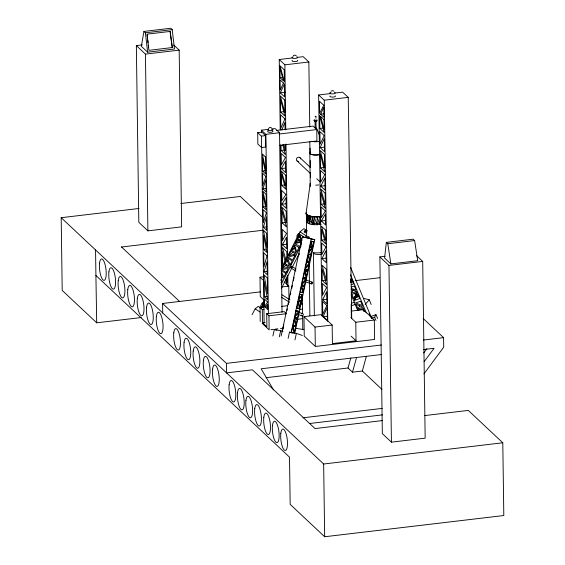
<?xml version="1.0" encoding="UTF-8"?>
<svg xmlns="http://www.w3.org/2000/svg" width="565" height="565" viewBox="0 0 565 565"><rect width="100%" height="100%" fill="white"/><g stroke="black" fill="none" stroke-linecap="round" stroke-linejoin="round"><path stroke-width="0.85" d="M306.513 221.713L306.604 214.693M307.353 215.237L306.738 220.866L306.654 214.7M386.34 242.371L384.581 258.007L390.86 263.897L417.697 260.719L414.632 240.556L413.177 239.186L386.34 242.371L387.795 243.734L390.86 263.897M306.068 213.33L310.284 183.208L310.319 185.8M308.539 215.639L307.819 219.947L307.741 214.665M143.927 31.428L141.349 46.302L147.635 52.192L174.472 49.014L172.219 29.62L170.764 28.25L143.927 31.428L145.389 32.798L147.635 52.192M281.144 336.034L302.367 237.025L311.287 238.614L314.754 239.758L294.633 333.604M282.549 330.539L283.757 324.91M287.02 310.489L287.352 308.928M288.32 304.422L289.047 301.011M290.431 294.577L290.742 293.129M291.702 288.63L292.373 285.502M293.383 280.805L294.082 277.535M298.871 255.211L299.21 253.636L281.561 288.122M300.573 247.244L300.94 245.549M301.138 244.624L301.505 242.929M291.166 332.46L311.287 238.614M295.629 326.747L294.464 332.185L292.988 325.878L295.629 326.747L293.2 326.316M297.261 319.105L296.187 324.098L294.612 318.236L297.261 319.105L294.824 318.674M297.522 317.876L298.574 312.954L294.881 317L297.522 317.876L295.092 317.438M300.926 301.985L299.888 306.837L298.285 301.117L300.926 301.985L297.684 301.406M301.202 300.721L302.169 296.208L298.56 299.846L301.202 300.721L299.577 300.432M304.203 286.702L303.228 291.272L301.562 285.834L304.203 286.702L301.774 286.264M304.443 285.586L305.495 280.699L301.802 284.718L304.443 285.586L302.826 285.297M307.508 271.299L306.456 276.214L304.867 270.43L307.508 271.299L305.079 270.861M307.748 270.169L309.013 264.279L305.107 269.293L307.748 270.169L304.507 269.59M311.04 254.822L309.895 260.154L308.398 253.953L311.04 254.822L308.61 254.391M312.502 248.014L311.329 253.487L308.681 252.619L312.502 248.014L309.26 247.435M313.794 241.982L312.699 247.089L311.153 241.114L313.794 241.982L311.364 241.545M272.895 335.984L274.35 329.416L282.966 331.358M279.329 336.839L280.713 330.553M288.108 338.4L289.499 332.121L296.392 333.357L302.395 335.49M294.944 339.918L296.392 333.357M315.934 118.177L315.913 116.418L315.214 116.312M351.543 281.9L352.115 279.407M355.696 295.516L356.48 292.232M350.667 282.26L351.465 279.025M310.234 215.851L309.38 219.255L309.33 215.731M381.926 389.398L362.342 371.021L366.29 356.6M362.342 371.021L352.482 372.187L356.473 357.758M352.482 372.187L348.012 367.992L350.851 357.829M263.375 227.215L266.461 216.96L266.652 230.294L263.375 227.215L266.779 226.812M263.989 271.68L267.083 261.538L267.273 274.752L263.989 271.68L267.4 271.278M262.838 188.872L265.946 179.748L266.115 191.945L262.838 188.872L266.249 188.463M315.906 116.461L315.214 116.312M281.794 129.908L284.965 122.337L285.057 129.279M268.622 128.545L269.604 127.45L271.426 127.754M323.138 316.76L327.192 307.381L327.396 320.687L323.138 316.76L327.418 316.252M320.171 147.642L324.275 138.587L324.48 151.618L320.171 147.642L324.451 147.133M320.602 114.215L323.78 107.272L323.936 117.294L320.602 114.215L324.028 113.812M280.297 92.83L284.428 83.959L284.605 96.869L280.297 92.83L285.431 92.222M363.556 311.386L364.263 309.952L364.912 311.527M354.467 300.375L357.631 293.941L359.58 298.652L354.467 300.375L357.652 294.238M320.779 186.182L324.896 177.904L325.087 190.158L320.779 186.182L325.059 185.673M322.573 299.831L326.683 291.646L326.881 303.808L322.573 299.831L326.853 299.33M321.923 258.657L326.04 250.542L326.231 262.633L321.923 258.657L326.203 258.156M362.871 309.966L363.592 308.335L358.471 310.051M261.072 307.833L264.279 301.569M281.137 268.679L300.001 231.876L303.935 228.648L307.339 230.803M263.876 303.327L261.538 307.897L264.159 305.743M282.168 268.361L284.209 264.385L288.877 267.337L282.168 268.361L286.109 265.133M284.732 263.361L286.886 259.151L289.4 266.313L284.732 263.361L288.016 260.67M288.637 255.74L291.003 251.121L295.672 254.073L288.637 255.74L292.578 252.513M291.512 250.133L293.8 245.662L296.18 253.085L291.512 250.133L294.796 247.449M295.403 242.547L297.162 239.108L300.778 241.396L295.403 242.547L298.68 239.857M297.55 238.352L299.309 234.913L301.166 240.641L297.55 238.352L300.17 236.205M281.045 282.606L281.794 281.144M286.215 272.528L288.242 268.566L281.547 269.576L286.215 272.528L287.521 271.454M290.106 264.929L292.147 260.945L287.486 257.993L290.106 264.929L291.42 263.855M301.449 242.802L299.556 246.495L294.888 243.543L301.06 242.223M281.236 284.301L300.898 245.93M305.312 237.314L306.117 235.746L300.001 231.876M353.803 298.758L357.066 292.571L351.953 294.294L353.803 298.758L357.214 292.395M252.047 314.747L255.161 308.864L258.205 306.371L260.31 307.734M259.851 307.409L262.089 303.193L264.335 301.35M291.484 266.955L291.724 266.306L296.095 269.074M353.245 289.852L351.472 293.129L356.586 291.413L351.268 289.52M358.005 308.914L363.118 307.198L356.134 304.394L358.005 308.914L359.785 305.644M371.353 318.349L374.616 317.205L375.993 314.67L377.611 318.441M282.415 244.723L286.568 237.173L286.73 248.77L282.415 244.723L286.702 244.214M350.477 281.935L351.84 279.414M281.356 168.554L285.502 161.067L285.664 172.6L281.356 168.554L285.636 168.045M350.399 279.993L351.246 278.51M321.33 221.014L325.461 213.888L325.638 224.983L321.33 221.014L325.61 220.505M281.85 204.255L286.017 197.658L286.165 208.301L281.85 204.255L286.137 203.746M423.884 373.945L443.723 347.157L443.589 337.651L423.157 318.483M291.236 267.351L290.749 267.831L291.674 266.306M424.131 361.685L434.082 348.301L423.602 349.544M423.715 352.92L426.886 348.718M315.906 120.168L315.319 120.183M265.282 307.233L267.683 304.168L267.754 309.556L265.282 307.233L267.838 306.936M309.323 262.831L305.46 267.655L306.682 261.962L309.323 262.831L306.894 262.393M311.901 247.816L308.949 251.383L309.853 247.145L311.901 247.816L309.472 247.385M365.195 304.415L369.305 299.803L371.149 304.5M356.932 297.444L358.542 295.679M305.82 279.181L302.12 283.213L303.172 278.312L305.82 279.181L302.579 278.602M298.913 311.386L295.262 315.214L296.272 310.517L298.913 311.386L295.672 310.807M302.452 294.873L298.878 298.341L299.81 293.998L302.452 294.873L299.21 294.294M299.132 237.491L300.446 236.417M292.974 249.511L294.944 247.894M331.09 91.233L332.382 90.626L333.993 91.142M293.284 55.709L294.866 55.095L296.187 55.617M314.415 120.472L314.853 120.635M315.327 120.628L315.941 120.635M370.28 316.668L375.993 314.67M350.907 282.189L353.104 281.455M351.324 284.725L353.513 283.99L351.727 279.668M351.437 287.013L354.361 286.031L356.014 290.022L351.501 288.503M356.247 297.098L359.171 296.116M351.529 303.25L354.869 302.127M351.43 305.729L355.597 304.33M310.814 218.832L307.141 220.343L306.534 222.066C310.34 225.527 316.308 224.764 321.082 224.432M307.219 238.098L307.537 238.133M309.387 238.6L308.356 238.289M145.389 32.798L172.219 29.62M170.404 31.393L147.055 34.154L148.934 50.32L172.276 47.559L170.114 31.421L172.276 47.559M173.723 45.009L179.176 50.123L181.648 226.855L147.903 230.852L138.821 222.32L136.356 45.596L142.408 44.875M136.356 45.596L145.438 54.12L179.176 50.123M280.219 129.915L279.237 59.523L292.077 57.997M297.211 57.39L303.2 56.684L308.857 61.988L309.761 127.097M279.237 59.523L284.887 64.827L308.857 61.988M280.085 77.73L283.425 80.859L279.95 67.722L280.085 77.73L282.655 77.426M322.106 316.209L318.618 94.977L330.603 93.557M335.737 92.95L342.588 92.137L348.238 97.35L351.72 318.582M318.618 94.977L324.268 100.189L348.238 97.35M280.565 111.99L284.873 116.037L280.381 98.988L280.565 111.99L283.99 111.588M261.475 132.817L261.433 130.176L268.255 129.364M271.666 128.961L275.077 128.559L279.534 132.74L282.041 312.254M257.689 132.662L261.835 132.168L265.529 135.635L265.691 147.034L261.546 147.522L257.852 144.054L257.689 132.662L261.39 136.13L261.546 147.522M276.349 130.451L313.059 126.101L316.753 129.569L316.916 140.968L279.329 145.417M261.433 130.176L265.889 134.357L279.534 132.74M319.868 128.446L324.176 132.422L319.663 115.514L319.868 128.446L323.293 128.043M261.39 136.13L265.529 135.635M279.166 134.025L316.753 129.569M281.031 145.226L281.102 150.467L284.527 150.064M262.584 171.033L265.868 174.112L262.4 157.635L262.584 171.033L265.147 170.729M320.489 167.869L324.797 171.838L320.27 153.948L320.489 167.869L323.915 167.459M281.589 185.235L285.897 189.282L281.434 174.154L281.589 185.235L285.014 184.833M141.271 317.537L96.7 322.813L62.207 290.438L61.19 217.695L138.962 208.485M180.913 203.513L240.33 196.472L262.69 217.454M263.085 206.917L266.362 209.996L262.923 194.869L263.085 206.917L265.649 206.613M321.061 204.304L325.369 208.273L320.885 192.75L321.061 204.304L324.487 203.894M282.112 222.822L286.42 226.862L281.942 210.752L282.112 222.822L285.537 222.412M121.546 247.004L263.438 230.195L266.694 233.352L266.892 247.512L263.417 230.273M321.626 240.061L325.934 244.038L321.457 229.404L321.626 240.061L325.052 239.659M263.678 249.419L266.955 252.491L263.481 235.195L263.678 249.419L266.242 249.116M387.795 243.734L414.632 240.556M416.638 255.74L422.698 261.426L425.163 438.158L391.425 442.155L382.336 433.623L379.871 256.898L385.062 256.284M263.954 300.05L260.267 296.597L259.999 277.189L263.424 276.786M379.871 256.898L388.953 265.423L422.698 261.426M322.269 280.6L326.577 284.576L322.085 268.982L322.269 280.6L325.687 280.198M281.942 286.928L288.786 286.116L288.976 299.612M162.72 312.975L162.586 303.469L260.663 291.851M355.23 280.643L379.751 277.74M264.342 296.738L267.619 299.81L264.123 281.165L264.342 296.738L267.754 296.328M260.225 321.499L260.027 307.431L264.406 306.908M281.532 306.414L287.634 305.686M300.707 304.139L302.452 303.935M260.027 307.431L262.322 309.585L264.074 309.373M262.322 309.585L262.506 322.735L266.892 326.86L266.708 313.702L284.23 311.626L285.904 313.194M266.708 313.702L268.94 315.793L286.462 313.716M314.705 345.893L304.253 336.09L303.984 316.683L321.097 314.656L332.163 325.037L332.418 343.598L356.035 340.801L355.773 322.241L350.858 317.629M351.451 311.061L363.26 309.662L374.32 320.044L374.588 339.452L315.319 346.472L315.044 327.064L303.984 316.683M262.506 322.735L265.133 322.424M270.889 329.649L273.517 329.339M275.268 329.134L277.895 328.823M280.523 328.512L283.15 328.201M315.044 327.064L332.163 325.037M355.773 322.241L374.32 320.044M162.586 303.469L226.424 363.38L381.417 345.017M423.446 340.038L443.589 337.651M381.672 354.509L261.136 368.79L273.517 389.871M266.122 377.688L348.012 367.992M302.967 417.789L382.237 408.396M309.394 423.531L382.477 414.872M382.463 420.579L315.016 428.567L252.414 369.821L226.558 372.886L226.424 363.38M424.506 415.6L468.3 410.409L502.793 442.783L503.811 515.527L324.67 536.75L290.17 504.375L289.513 457.156L95.916 275.466L95.556 249.942M61.19 217.695L323.653 464.006L502.793 442.783M318.822 184.953L315.786 185.172M280.734 280.205L282.352 280.063L281.017 279.216M314.747 121.193L314.352 121.341L314.917 121.185M309.359 237.215C310.573 237.244 305.926 236.389 308.25 236.989M310.701 239.037L314.754 239.758M309.669 246.453L312.106 246.891L310.962 241.975L310.058 246.213L312.106 246.891M306.343 261.03L309.585 261.609L308.123 255.225L306.943 260.74L309.585 261.609M303.659 277.486L306.089 277.916L304.556 271.864L303.447 277.048L306.089 277.916M300.495 292.225L302.932 292.656L301.293 287.091L300.283 291.787L302.932 292.656M296.272 308.01L299.514 308.589L297.967 302.6L296.872 307.72L299.514 308.589M293.348 325.581L295.778 326.012L294.238 319.995L293.136 325.143L295.778 326.012M351.599 281.08L353.196 281.483M363.599 298.362L369.305 299.803M302.367 237.025L303.758 237.484M305.658 280.028L312.014 282.119M305.227 281.787L311.583 283.877M299.401 312.537L302.501 313.561L302.332 295.996M298.913 314.804L302.014 315.828M289.499 332.121L292.493 333.195M274.35 329.416L276.596 330.221M304.337 237.166L299.669 234.214L301.929 240.521M293.892 255.112L295.227 255.959M290.749 267.831L295.855 271.059M281.271 276.998L283.27 278.263L281.165 273.008M281.942 294.768L289.873 299.782M281.405 297.169L289.337 302.19M262.089 303.193L263.488 304.104M255.161 308.864L260.062 312.042M316.739 178.731L319.974 181.718M299.902 157.593L310.503 167.537M297.091 160.969L310.185 173.25M281.102 150.467L285.41 154.513L282.726 144.746M351.112 336.189L356.035 340.801M284.485 282.006L288.786 286.116M259.999 277.189L263.686 280.65M262.132 323.286L269.138 329.861L268.94 315.793M121.418 246.877L179.642 301.519M374.616 317.205L375.993 320.412M316.457 127.958L319.642 135.649M350.604 267.407L371.798 318.603M369.15 313.342L370.682 317.043M350.512 274.752L366.318 312.946M354.658 293.249L355.583 295.488M351.197 294.888L357.589 310.326M320.736 219.658L319.698 216.635L319.804 224.566L317.099 216.798L317.212 224.729L314.062 216.727L314.175 224.651L312.198 216.529L312.311 224.46L309.669 215.999L309.782 223.931L307.925 215.343L308.031 223.274L306.703 214.446L306.816 222.37L306.399 213.789L306.717 237.858M283.708 144.725L285.353 150.488L285.276 144.689M285.989 260.119L282.458 247.639L286.766 251.679L286.851 257.569M285.205 261.496L282.514 251.785L282.684 263.926M286.095 278.326L287.211 282.542L287.126 276.553M285.65 279.357L286.921 284.294M147.154 35.002L147.55 38.406M147.748 40.108L148.044 42.657M148.341 45.214L148.637 47.764M351.162 304.542L351.366 317.848M324.268 100.189L327.757 321.421M95.909 275.466L96.7 322.813M388.953 265.423L391.425 442.155M323.653 464.006L324.67 536.75M315.976 120.818L316.068 127.867M315.051 120.854L315.143 127.895M321.471 252.548A10.474 3.326 -0.8 0 1 313.455 252.696L314.338 315.884M310.058 148.214L310.136 153.496M310.234 160.538L310.326 167.572M310.404 172.855L310.468 177.255M311.004 215.971L311.033 217.73M309.811 141.78L309.966 153.221M309.804 153.242L310.27 186.471M309.161 264.787L309.874 315.722M302.6 315.327L302.798 329.395M284.887 64.827L285.791 129.936M285.989 144.018L287.564 256.644M287.818 275.12L287.981 286.561M280.424 144.873L282.147 268.057M265.889 134.357L268.396 313.872M261.666 146.893L264.123 322.89M145.438 54.12L147.903 230.852M303.843 329.487A34.677 11.003 -0.8 0 1 295.361 328.124M299.224 309.613A34.677 11.003 -0.8 0 1 302.501 309.062M297.79 319.43A34.677 11.003 -0.8 0 1 302.635 318.568M335.278 95.88A2.818 0.883 -0.9 0 1 332.495 97.095A2.818 0.883 -0.9 0 1 330.08 95.88M334.388 92.321A2.818 0.883 -0.9 0 1 334.565 93.613A2.818 0.883 -0.9 0 1 330.419 93.613A2.818 0.883 -0.9 0 1 330.97 92.321M297.494 60.363A2.818 0.89 -0.8 0 1 294.711 61.592A2.818 0.89 -0.8 0 1 292.296 60.356M296.611 56.804A2.818 0.89 -0.8 0 1 296.787 58.117A2.818 0.89 -0.8 0 1 292.642 58.11A2.818 0.89 -0.8 0 1 293.193 56.797M297.536 161.23A2.196 1.978 -46.8 0 1 297.374 157.635A2.196 1.978 -46.8 0 1 300.58 158.97M298.588 161.357A2.196 1.978 -46.8 0 1 298.045 161.364M297.268 237.653A2.818 2.535 -46.8 0 1 299.528 233.373M306.039 232.102A1.158 0.53 27.1 0 1 305.757 232.829A1.158 0.53 27.1 0 1 304.253 232.024A1.158 0.53 27.1 0 1 304.796 231.431M306.809 231.509A1.158 0.53 27.1 0 1 305.107 231.233A1.158 0.53 27.1 0 1 305.361 230.336M305.905 230.513A1.158 0.53 27.1 0 1 306.407 230.824M311.407 282.26A0.904 0.784 -71.8 0 1 312.523 282.557A0.904 0.784 -71.8 0 1 312.064 283.814A0.904 0.784 -71.8 0 1 311.025 283.291M301.731 313.766A1.158 1.01 -71.8 0 1 303.08 313.942A1.158 1.01 -71.8 0 1 302.932 315.489A1.158 1.01 -71.8 0 1 301.555 315.588M301.385 315.369A1.158 1.01 -71.8 0 1 301.279 315.108M272.641 131.031A2.677 0.848 -0.8 0 1 270.289 132.33A2.677 0.848 -0.8 0 1 268.008 131.073M271.645 129.039A2.677 0.848 -0.8 0 1 272.471 130.254A2.677 0.848 -0.8 0 1 268.552 130.451A2.677 0.848 -0.8 0 1 268.41 129.201M321.012 254.37A5.424 1.723 -0.8 0 1 313.455 252.696M320.136 223.048A6.137 1.949 -0.8 0 1 313.321 223.069A6.137 1.949 -0.8 0 1 310.912 221.07M320.63 216.649A10.622 3.369 -0.8 0 1 309.323 216.105A10.622 3.369 -0.8 0 1 306.64 212.581M320.63 216.529A10.622 3.369 -0.8 0 1 309.323 215.978A10.622 3.369 -0.8 0 1 306.633 212.461M319.183 154.711A6.137 1.949 -0.8 0 1 311.746 154.577A6.137 1.949 -0.8 0 1 310.524 152.246M320.263 154.351A5.968 1.893 -0.8 0 1 312.424 154.676A5.968 1.893 -0.8 0 1 310.694 152.26M318.865 141.469A5.968 1.893 -0.8 0 1 311.64 141.321M316.76 120.168A1.462 0.466 -0.8 0 1 316.379 120.79A1.462 0.466 -0.8 0 1 314.408 120.741A1.462 0.466 -0.8 0 1 314.451 120.112M316.76 119.9A1.462 0.466 -0.8 0 1 316.372 120.522A1.462 0.466 -0.8 0 1 314.408 120.479L314.387 120.493A1.462 0.466 -0.8 0 1 314.451 119.851M292.67 326.499L291.462 332.128L294.075 332.99L292.67 326.499M315.249 121.411L316.019 121.418L315.277 121.376M316.103 121.044L316.739 121.051L316.174 121.002M267.005 255.889L263.926 266.694L263.728 252.809L267.005 255.889M266.405 212.715L263.311 222.659L263.128 209.643L266.405 212.715M265.896 176.358L262.789 185.391L262.619 173.286L265.896 176.358M284.915 118.911L280.791 128.304L280.607 114.872L284.915 118.911M326.888 305.524L322.785 314.401L322.58 301.555L326.888 305.524M283.453 83.048L280.254 89.92L280.12 79.919L283.453 83.048M324.225 135.579L320.115 144.202L319.917 131.603L324.225 135.579M323.745 105.231L319.628 113.318L319.437 101.262L323.745 105.231M285.749 273.439L283.849 277.147L281.08 270.48L285.749 273.439M295.064 255.253L292.621 260.027L287.952 257.075L295.064 255.253M298.998 247.583L296.78 251.905L294.33 244.631L298.998 247.583M326.619 287.493L322.495 295.311L322.311 283.517L326.619 287.493M324.84 174.507L320.715 182.156L320.532 170.538L324.84 174.507M285.452 157.487L281.306 165.008L281.144 153.44L285.452 157.487M325.984 247.025L321.852 254.518L321.676 243.056L325.984 247.025M286.512 233.465L282.359 240.506L282.203 229.425L286.512 233.465M325.412 210.907L321.273 217.744L321.104 206.938L325.412 210.907M285.968 194.501L281.801 200.695L281.66 190.462L285.968 194.501M267.655 302.07L264.477 306.484L264.371 298.991L267.655 302.07M315.348 121.397L315.92 121.44L315.348 121.397M360.647 301.23L355.533 302.946L362.44 305.552L360.647 301.23M323.971 119.483L320.638 116.411L324.133 129.505L323.971 119.483M324.522 154.499L320.214 150.523L324.734 167.953L324.522 154.499M325.136 193.138L320.828 189.162L325.313 204.728L325.136 193.138M325.715 230.216L321.407 226.24L325.878 240.471L325.715 230.216M326.33 269.251L322.022 265.275L326.506 280.346L326.33 269.251M284.23 69.728L279.915 65.688L284.393 81.77L284.23 69.728M284.654 100.026L280.339 95.979L284.824 112.605L284.654 100.026M285.699 175.228L281.391 171.188L285.855 186.019L285.699 175.228M265.628 157.098L262.351 154.026L265.818 170.764L265.628 157.098M286.208 211.289L281.893 207.242L286.363 222.73L286.208 211.289M266.143 194.325L262.866 191.245L266.313 206.239L266.143 194.325M267.316 277.959L264.039 274.88L267.535 293.758L267.316 277.959M280.826 433.256A10.784 3.192 83.2 0 0 284.809 450.39A10.784 3.192 83.2 0 0 286.603 435.664A10.784 3.192 83.2 0 0 280.826 433.256M272.478 425.424A10.784 3.192 83.2 0 0 276.462 442.557A10.784 3.192 83.2 0 0 278.255 427.832A10.784 3.192 83.2 0 0 272.478 425.424M263.827 417.302A10.784 3.192 83.2 0 0 267.81 434.443A10.784 3.192 83.2 0 0 269.611 419.71A10.784 3.192 83.2 0 0 263.827 417.302M254.744 408.777A10.784 3.192 83.2 0 0 258.728 425.911A10.784 3.192 83.2 0 0 260.522 411.186A10.784 3.192 83.2 0 0 254.744 408.777M245.937 400.514A10.784 3.192 83.2 0 0 249.921 417.655A10.784 3.192 83.2 0 0 251.722 402.923A10.784 3.192 83.2 0 0 245.937 400.514M237.526 392.618A10.784 3.192 83.2 0 0 241.509 409.759A10.784 3.192 83.2 0 0 243.31 395.027A10.784 3.192 83.2 0 0 237.526 392.618M229.136 384.744A10.784 3.192 83.2 0 0 233.119 401.885A10.784 3.192 83.2 0 0 234.92 387.159A10.784 3.192 83.2 0 0 229.136 384.744M212.574 369.199A10.784 3.192 83.2 0 0 216.557 386.34A10.784 3.192 83.2 0 0 218.351 371.615A10.784 3.192 83.2 0 0 212.574 369.199M203.4 360.597A10.784 3.192 83.2 0 0 207.383 377.731A10.784 3.192 83.2 0 0 209.184 363.005A10.784 3.192 83.2 0 0 203.4 360.597M193.209 351.027A10.784 3.192 83.2 0 0 197.192 368.168A10.784 3.192 83.2 0 0 198.986 353.436A10.784 3.192 83.2 0 0 193.209 351.027M184.077 342.461A10.784 3.192 83.2 0 0 188.06 359.601A10.784 3.192 83.2 0 0 189.861 344.869A10.784 3.192 83.2 0 0 184.077 342.461M173.78 332.792A10.784 3.192 83.2 0 0 177.763 349.933A10.784 3.192 83.2 0 0 179.557 335.2A10.784 3.192 83.2 0 0 173.78 332.792M156.385 316.471A10.784 3.192 83.2 0 0 160.375 333.611A10.784 3.192 83.2 0 0 162.169 318.879A10.784 3.192 83.2 0 0 156.385 316.471M146.582 307.275A10.784 3.192 83.2 0 0 150.565 324.409A10.784 3.192 83.2 0 0 152.366 309.684A10.784 3.192 83.2 0 0 146.582 307.275M137.323 298.581A10.784 3.192 83.2 0 0 141.307 315.722A10.784 3.192 83.2 0 0 143.107 300.99A10.784 3.192 83.2 0 0 137.323 298.581M127.782 289.626A10.784 3.192 83.2 0 0 131.765 306.767A10.784 3.192 83.2 0 0 133.566 292.034A10.784 3.192 83.2 0 0 127.782 289.626M118.24 280.671A10.784 3.192 83.2 0 0 122.224 297.812A10.784 3.192 83.2 0 0 124.025 283.086A10.784 3.192 83.2 0 0 118.24 280.671M108.918 271.92A10.784 3.192 83.2 0 0 112.901 289.061A10.784 3.192 83.2 0 0 114.695 274.329A10.784 3.192 83.2 0 0 108.918 271.92M99.546 263.128A10.784 3.192 83.2 0 0 103.529 280.268A10.784 3.192 83.2 0 0 105.33 265.543A10.784 3.192 83.2 0 0 99.546 263.128"/></g></svg>
